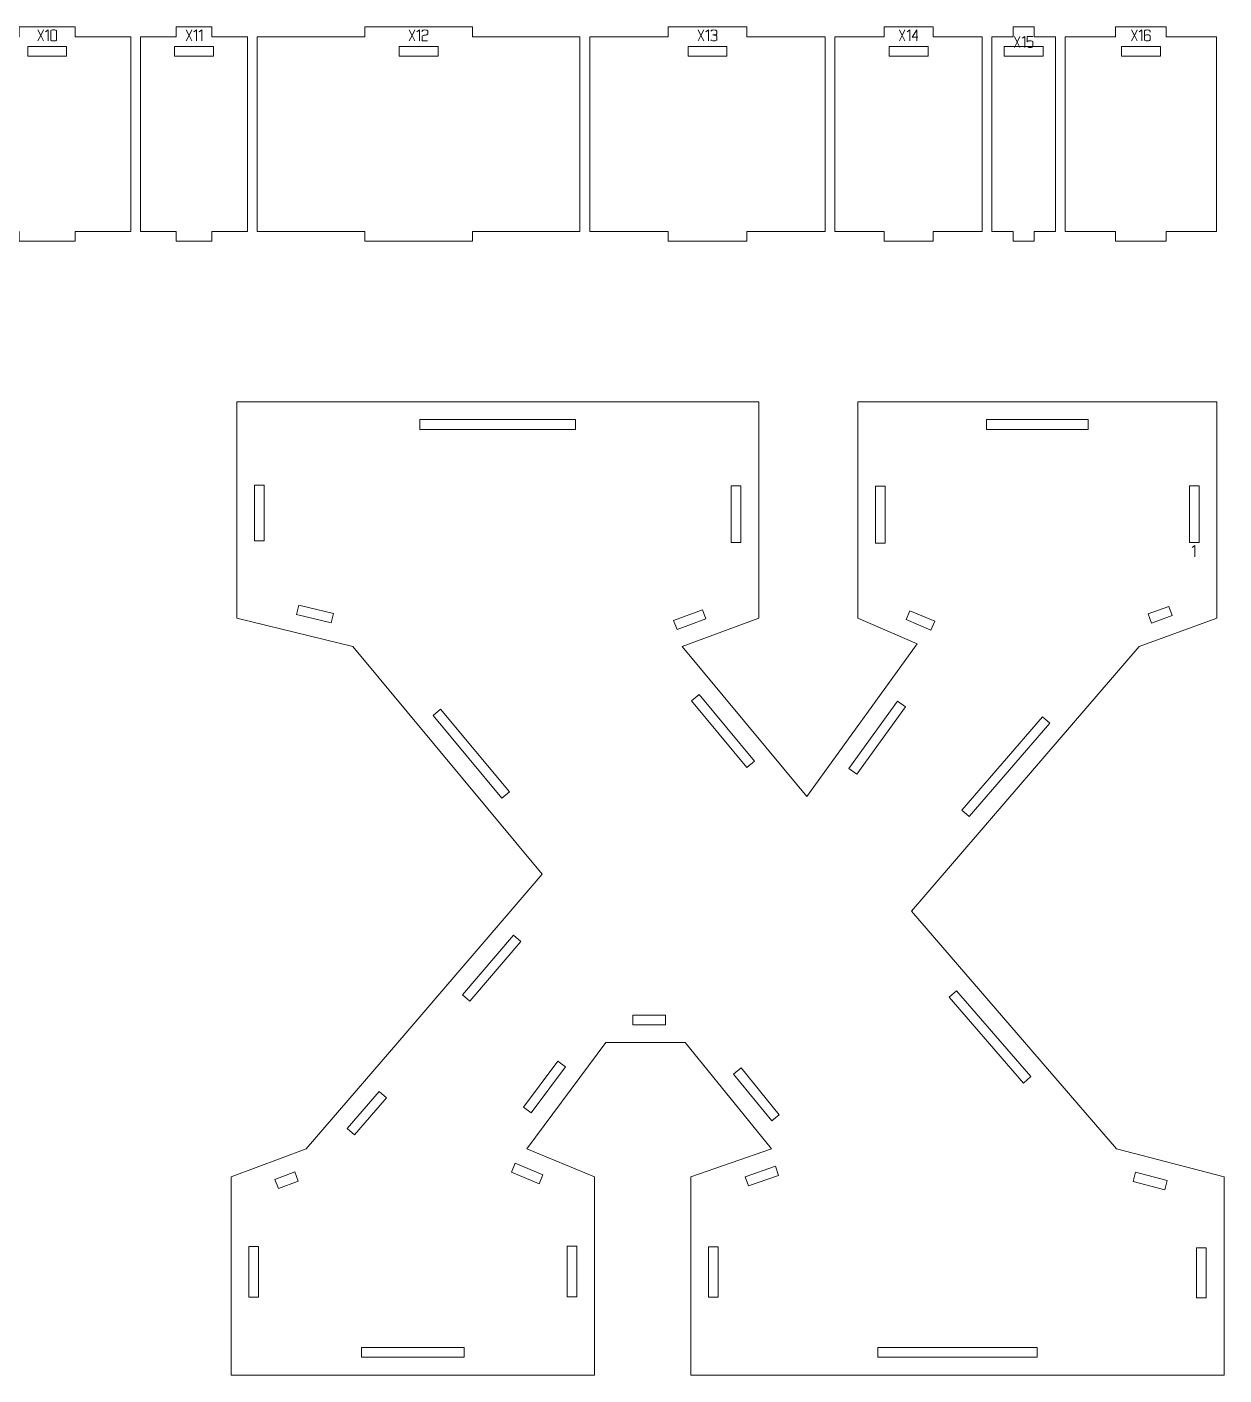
# Model space of a CAD drawing. Header units: centimetres. Extents: x -250 to 250, y -508 to 508.
# Drawn here: x 78.31 to 115.21, y -376.24 to -334.69 of the extents above; entities that cross this region are included whole.
import ezdxf

# ---------------------------------------------------------------- set-up
doc = ezdxf.new("R2010")
doc.units = ezdxf.units.CM
doc.header["$MEASUREMENT"] = 0
doc.layers.add('Capa 1', color=7, linetype='Continuous')

msp = doc.modelspace()

# ---------------------------------------------------------------- linework, layer by layer
at = {"layer": 'Capa 1', "color": 1, "lineweight": 9}
for points, knots in [([(76.35597, -334.98822), (76.35597, -334.98822), (76.35597, -340.98822), (76.35597, -340.98822), (76.35597, -340.98822), (78.07481, -340.98822), (78.07481, -340.98822), (78.07481, -340.98822), (78.07481, -341.28822), (78.07481, -341.28822), (78.07481, -341.28822), (79.79365, -341.28822), (79.79365, -341.28822), (79.79365, -341.28822), (79.79365, -340.98822), (79.79365, -340.98822), (79.79365, -340.98822), (81.51249, -340.98822), (81.51249, -340.98822), (81.51249, -340.98822), (81.51249, -334.98822), (81.51249, -334.98822), (81.51249, -334.98822), (79.79365, -334.98822), (79.79365, -334.98822), (79.79365, -334.98822), (79.79365, -334.68822), (79.79365, -334.68822), (79.79365, -334.68822), (78.07481, -334.68822), (78.07481, -334.68822), (78.07481, -334.68822), (78.07481, -334.98822), (78.07481, -334.98822), (78.07481, -334.98822), (76.35597, -334.98822), (76.35597, -334.98822)], [0, 0, 0, 0, 0.08333333, 0.08333333, 0.08333333, 0.16666667, 0.16666667, 0.16666667, 0.25, 0.25, 0.25, 0.33333333, 0.33333333, 0.33333333, 0.41666667, 0.41666667, 0.41666667, 0.5, 0.5, 0.5, 0.58333333, 0.58333333, 0.58333333, 0.66666667, 0.66666667, 0.66666667, 0.75, 0.75, 0.75, 0.83333333, 0.83333333, 0.83333333, 0.91666667, 0.91666667, 0.91666667, 1, 1, 1, 1]), ([(81.81249, -334.98822), (81.81249, -334.98822), (81.81249, -340.98822), (81.81249, -340.98822), (81.81249, -340.98822), (82.91047, -340.98822), (82.91047, -340.98822), (82.91047, -340.98822), (82.91047, -341.28822), (82.91047, -341.28822), (82.91047, -341.28822), (84.00845, -341.28822), (84.00845, -341.28822), (84.00845, -341.28822), (84.00845, -340.98822), (84.00845, -340.98822), (84.00845, -340.98822), (85.10642, -340.98822), (85.10642, -340.98822), (85.10642, -340.98822), (85.10642, -334.98822), (85.10642, -334.98822), (85.10642, -334.98822), (84.00845, -334.98822), (84.00845, -334.98822), (84.00845, -334.98822), (84.00845, -334.68822), (84.00845, -334.68822), (84.00845, -334.68822), (82.91047, -334.68822), (82.91047, -334.68822), (82.91047, -334.68822), (82.91047, -334.98822), (82.91047, -334.98822), (82.91047, -334.98822), (81.81249, -334.98822), (81.81249, -334.98822)], [0, 0, 0, 0, 0.08333333, 0.08333333, 0.08333333, 0.16666667, 0.16666667, 0.16666667, 0.25, 0.25, 0.25, 0.33333333, 0.33333333, 0.33333333, 0.41666667, 0.41666667, 0.41666667, 0.5, 0.5, 0.5, 0.58333333, 0.58333333, 0.58333333, 0.66666667, 0.66666667, 0.66666667, 0.75, 0.75, 0.75, 0.83333333, 0.83333333, 0.83333333, 0.91666667, 0.91666667, 0.91666667, 1, 1, 1, 1]), ([(85.40642, -334.98822), (85.40642, -334.98822), (85.40642, -340.98822), (85.40642, -340.98822), (85.40642, -340.98822), (88.72374, -340.98822), (88.72374, -340.98822), (88.72374, -340.98822), (88.72374, -341.28822), (88.72374, -341.28822), (88.72374, -341.28822), (92.04105, -341.28822), (92.04105, -341.28822), (92.04105, -341.28822), (92.04105, -340.98822), (92.04105, -340.98822), (92.04105, -340.98822), (95.35836, -340.98822), (95.35836, -340.98822), (95.35836, -340.98822), (95.35836, -334.98822), (95.35836, -334.98822), (95.35836, -334.98822), (92.04105, -334.98822), (92.04105, -334.98822), (92.04105, -334.98822), (92.04105, -334.68822), (92.04105, -334.68822), (92.04105, -334.68822), (88.72374, -334.68822), (88.72374, -334.68822), (88.72374, -334.68822), (88.72374, -334.98822), (88.72374, -334.98822), (88.72374, -334.98822), (85.40642, -334.98822), (85.40642, -334.98822)], [0, 0, 0, 0, 0.08333333, 0.08333333, 0.08333333, 0.16666667, 0.16666667, 0.16666667, 0.25, 0.25, 0.25, 0.33333333, 0.33333333, 0.33333333, 0.41666667, 0.41666667, 0.41666667, 0.5, 0.5, 0.5, 0.58333333, 0.58333333, 0.58333333, 0.66666667, 0.66666667, 0.66666667, 0.75, 0.75, 0.75, 0.83333333, 0.83333333, 0.83333333, 0.91666667, 0.91666667, 0.91666667, 1, 1, 1, 1]), ([(95.65836, -334.98822), (95.65836, -334.98822), (95.65836, -340.98822), (95.65836, -340.98822), (95.65836, -340.98822), (98.0783, -340.98822), (98.0783, -340.98822), (98.0783, -340.98822), (98.0783, -341.28822), (98.0783, -341.28822), (98.0783, -341.28822), (100.49824, -341.28822), (100.49824, -341.28822), (100.49824, -341.28822), (100.49824, -340.98822), (100.49824, -340.98822), (100.49824, -340.98822), (102.91818, -340.98822), (102.91818, -340.98822), (102.91818, -340.98822), (102.91818, -334.98822), (102.91818, -334.98822), (102.91818, -334.98822), (100.49824, -334.98822), (100.49824, -334.98822), (100.49824, -334.98822), (100.49824, -334.68822), (100.49824, -334.68822), (100.49824, -334.68822), (98.0783, -334.68822), (98.0783, -334.68822), (98.0783, -334.68822), (98.0783, -334.98822), (98.0783, -334.98822), (98.0783, -334.98822), (95.65836, -334.98822), (95.65836, -334.98822)], [0, 0, 0, 0, 0.08333333, 0.08333333, 0.08333333, 0.16666667, 0.16666667, 0.16666667, 0.25, 0.25, 0.25, 0.33333333, 0.33333333, 0.33333333, 0.41666667, 0.41666667, 0.41666667, 0.5, 0.5, 0.5, 0.58333333, 0.58333333, 0.58333333, 0.66666667, 0.66666667, 0.66666667, 0.75, 0.75, 0.75, 0.83333333, 0.83333333, 0.83333333, 0.91666667, 0.91666667, 0.91666667, 1, 1, 1, 1]), ([(103.21818, -334.98822), (103.21818, -334.98822), (103.21818, -340.98822), (103.21818, -340.98822), (103.21818, -340.98822), (104.73178, -340.98822), (104.73178, -340.98822), (104.73178, -340.98822), (104.73178, -341.28822), (104.73178, -341.28822), (104.73178, -341.28822), (106.24537, -341.28822), (106.24537, -341.28822), (106.24537, -341.28822), (106.24537, -340.98822), (106.24537, -340.98822), (106.24537, -340.98822), (107.75897, -340.98822), (107.75897, -340.98822), (107.75897, -340.98822), (107.75897, -334.98822), (107.75897, -334.98822), (107.75897, -334.98822), (106.24537, -334.98822), (106.24537, -334.98822), (106.24537, -334.98822), (106.24537, -334.68822), (106.24537, -334.68822), (106.24537, -334.68822), (104.73178, -334.68822), (104.73178, -334.68822), (104.73178, -334.68822), (104.73178, -334.98822), (104.73178, -334.98822), (104.73178, -334.98822), (103.21818, -334.98822), (103.21818, -334.98822)], [0, 0, 0, 0, 0.08333333, 0.08333333, 0.08333333, 0.16666667, 0.16666667, 0.16666667, 0.25, 0.25, 0.25, 0.33333333, 0.33333333, 0.33333333, 0.41666667, 0.41666667, 0.41666667, 0.5, 0.5, 0.5, 0.58333333, 0.58333333, 0.58333333, 0.66666667, 0.66666667, 0.66666667, 0.75, 0.75, 0.75, 0.83333333, 0.83333333, 0.83333333, 0.91666667, 0.91666667, 0.91666667, 1, 1, 1, 1]), ([(108.05897, -334.98822), (108.05897, -334.98822), (108.05897, -340.98822), (108.05897, -340.98822), (108.05897, -340.98822), (108.71078, -340.98822), (108.71078, -340.98822), (108.71078, -340.98822), (108.71078, -341.28822), (108.71078, -341.28822), (108.71078, -341.28822), (109.36259, -341.28822), (109.36259, -341.28822), (109.36259, -341.28822), (109.36259, -340.98822), (109.36259, -340.98822), (109.36259, -340.98822), (110.01441, -340.98822), (110.01441, -340.98822), (110.01441, -340.98822), (110.01441, -334.98822), (110.01441, -334.98822), (110.01441, -334.98822), (109.36259, -334.98822), (109.36259, -334.98822), (109.36259, -334.98822), (109.36259, -334.68822), (109.36259, -334.68822), (109.36259, -334.68822), (108.71078, -334.68822), (108.71078, -334.68822), (108.71078, -334.68822), (108.71078, -334.98822), (108.71078, -334.98822), (108.71078, -334.98822), (108.05897, -334.98822), (108.05897, -334.98822)], [0, 0, 0, 0, 0.08333333, 0.08333333, 0.08333333, 0.16666667, 0.16666667, 0.16666667, 0.25, 0.25, 0.25, 0.33333333, 0.33333333, 0.33333333, 0.41666667, 0.41666667, 0.41666667, 0.5, 0.5, 0.5, 0.58333333, 0.58333333, 0.58333333, 0.66666667, 0.66666667, 0.66666667, 0.75, 0.75, 0.75, 0.83333333, 0.83333333, 0.83333333, 0.91666667, 0.91666667, 0.91666667, 1, 1, 1, 1]), ([(110.31441, -334.98822), (110.31441, -334.98822), (110.31441, -340.98822), (110.31441, -340.98822), (110.31441, -340.98822), (111.87087, -340.98822), (111.87087, -340.98822), (111.87087, -340.98822), (111.87087, -341.28822), (111.87087, -341.28822), (111.87087, -341.28822), (113.42733, -341.28822), (113.42733, -341.28822), (113.42733, -341.28822), (113.42733, -340.98822), (113.42733, -340.98822), (113.42733, -340.98822), (114.98379, -340.98822), (114.98379, -340.98822), (114.98379, -340.98822), (114.98379, -334.98822), (114.98379, -334.98822), (114.98379, -334.98822), (113.42733, -334.98822), (113.42733, -334.98822), (113.42733, -334.98822), (113.42733, -334.68822), (113.42733, -334.68822), (113.42733, -334.68822), (111.87087, -334.68822), (111.87087, -334.68822), (111.87087, -334.68822), (111.87087, -334.98822), (111.87087, -334.98822), (111.87087, -334.98822), (110.31441, -334.98822), (110.31441, -334.98822)], [0, 0, 0, 0, 0.08333333, 0.08333333, 0.08333333, 0.16666667, 0.16666667, 0.16666667, 0.25, 0.25, 0.25, 0.33333333, 0.33333333, 0.33333333, 0.41666667, 0.41666667, 0.41666667, 0.5, 0.5, 0.5, 0.58333333, 0.58333333, 0.58333333, 0.66666667, 0.66666667, 0.66666667, 0.75, 0.75, 0.75, 0.83333333, 0.83333333, 0.83333333, 0.91666667, 0.91666667, 0.91666667, 1, 1, 1, 1]), ([(78.33423, -335.588), (78.33423, -335.588), (79.53423, -335.588), (79.53423, -335.588), (79.53423, -335.588), (79.53423, -335.288), (79.53423, -335.288), (79.53423, -335.288), (78.33423, -335.288), (78.33423, -335.288), (78.33423, -335.288), (78.33423, -335.588), (78.33423, -335.588)], [0, 0, 0, 0, 0.25, 0.25, 0.25, 0.5, 0.5, 0.5, 0.75, 0.75, 0.75, 1, 1, 1, 1]), ([(82.85946, -335.588), (82.85946, -335.588), (84.05946, -335.588), (84.05946, -335.588), (84.05946, -335.588), (84.05946, -335.288), (84.05946, -335.288), (84.05946, -335.288), (82.85946, -335.288), (82.85946, -335.288), (82.85946, -335.288), (82.85946, -335.588), (82.85946, -335.588)], [0, 0, 0, 0, 0.25, 0.25, 0.25, 0.5, 0.5, 0.5, 0.75, 0.75, 0.75, 1, 1, 1, 1]), ([(89.78239, -335.588), (89.78239, -335.588), (90.98239, -335.588), (90.98239, -335.588), (90.98239, -335.588), (90.98239, -335.288), (90.98239, -335.288), (90.98239, -335.288), (89.78239, -335.288), (89.78239, -335.288), (89.78239, -335.288), (89.78239, -335.588), (89.78239, -335.588)], [0, 0, 0, 0, 0.25, 0.25, 0.25, 0.5, 0.5, 0.5, 0.75, 0.75, 0.75, 1, 1, 1, 1]), ([(98.68827, -335.588), (98.68827, -335.588), (99.88827, -335.588), (99.88827, -335.588), (99.88827, -335.588), (99.88827, -335.288), (99.88827, -335.288), (99.88827, -335.288), (98.68827, -335.288), (98.68827, -335.288), (98.68827, -335.288), (98.68827, -335.588), (98.68827, -335.588)], [0, 0, 0, 0, 0.25, 0.25, 0.25, 0.5, 0.5, 0.5, 0.75, 0.75, 0.75, 1, 1, 1, 1]), ([(104.88858, -335.588), (104.88858, -335.588), (106.08858, -335.588), (106.08858, -335.588), (106.08858, -335.588), (106.08858, -335.288), (106.08858, -335.288), (106.08858, -335.288), (104.88858, -335.288), (104.88858, -335.288), (104.88858, -335.288), (104.88858, -335.588), (104.88858, -335.588)], [0, 0, 0, 0, 0.25, 0.25, 0.25, 0.5, 0.5, 0.5, 0.75, 0.75, 0.75, 1, 1, 1, 1]), ([(108.43669, -335.588), (108.43669, -335.588), (109.63669, -335.588), (109.63669, -335.588), (109.63669, -335.588), (109.63669, -335.288), (109.63669, -335.288), (109.63669, -335.288), (108.43669, -335.288), (108.43669, -335.288), (108.43669, -335.288), (108.43669, -335.588), (108.43669, -335.588)], [0, 0, 0, 0, 0.25, 0.25, 0.25, 0.5, 0.5, 0.5, 0.75, 0.75, 0.75, 1, 1, 1, 1]), ([(112.0491, -335.588), (112.0491, -335.588), (113.2491, -335.588), (113.2491, -335.588), (113.2491, -335.588), (113.2491, -335.288), (113.2491, -335.288), (113.2491, -335.288), (112.0491, -335.288), (112.0491, -335.288), (112.0491, -335.288), (112.0491, -335.588), (112.0491, -335.588)], [0, 0, 0, 0, 0.25, 0.25, 0.25, 0.5, 0.5, 0.5, 0.75, 0.75, 0.75, 1, 1, 1, 1]), ([(111.89871, -369.26642), (111.89871, -369.26642), (115.21266, -370.13852), (115.21266, -370.13852), (115.21266, -370.13852), (115.21179, -376.24316), (115.21179, -376.24316), (115.21179, -376.24316), (98.77374, -376.24316), (98.77374, -376.24316), (98.77374, -376.24316), (98.77374, -370.13852), (98.77374, -370.13852), (98.77374, -370.13852), (101.2592, -369.26642), (101.2592, -369.26642), (101.2592, -369.26642), (98.59932, -365.99608), (98.59932, -365.99608), (98.59932, -365.99608), (96.15746, -365.99608), (96.15746, -365.99608), (96.15746, -365.99608), (93.71561, -369.26642), (93.71561, -369.26642), (93.71561, -369.26642), (95.80863, -370.13852), (95.80863, -370.13852), (95.80863, -370.13852), (95.80863, -376.24316), (95.80863, -376.24316), (95.80863, -376.24316), (84.60225, -376.24316), (84.60225, -376.24316), (84.60225, -376.24316), (84.60225, -370.13852), (84.60225, -370.13852), (84.60225, -370.13852), (86.91329, -369.26642), (86.91329, -369.26642), (86.91329, -369.26642), (89.74759, -365.99608), (89.74759, -365.99608), (89.74759, -365.99608), (94.19526, -360.80714), (94.19526, -360.80714), (94.19526, -360.80714), (88.35224, -353.7868), (88.35224, -353.7868), (88.35224, -353.7868), (84.77667, -352.91471), (84.77667, -352.91471), (84.77667, -352.91471), (84.77667, -346.24321), (84.77667, -346.24321), (84.77667, -346.24321), (100.86676, -346.24321), (100.86676, -346.24321), (100.86676, -346.24321), (100.86676, -352.91471), (100.86676, -352.91471), (100.86676, -352.91471), (98.51211, -353.7868), (98.51211, -353.7868), (98.51211, -353.7868), (102.34931, -358.40889), (102.34931, -358.40889), (102.34931, -358.40889), (105.75047, -353.69959), (105.75047, -353.69959), (105.75047, -353.69959), (103.91908, -352.91471), (103.91908, -352.91471), (103.91908, -352.91471), (103.91908, -346.24321), (103.91908, -346.24321), (103.91908, -346.24321), (114.99464, -346.24321), (114.99464, -346.24321), (114.99464, -346.24321), (114.99464, -352.91471), (114.99464, -352.91471), (114.99464, -352.91471), (112.59638, -353.7868), (112.59638, -353.7868), (112.59638, -353.7868), (105.57605, -361.94086), (105.57605, -361.94086), (105.57605, -361.94086), (111.89871, -369.26642), (111.89871, -369.26642)], [0, 0, 0, 0, 0.03333333, 0.03333333, 0.03333333, 0.06666667, 0.06666667, 0.06666667, 0.1, 0.1, 0.1, 0.13333333, 0.13333333, 0.13333333, 0.16666667, 0.16666667, 0.16666667, 0.2, 0.2, 0.2, 0.23333333, 0.23333333, 0.23333333, 0.26666667, 0.26666667, 0.26666667, 0.3, 0.3, 0.3, 0.33333333, 0.33333333, 0.33333333, 0.36666667, 0.36666667, 0.36666667, 0.4, 0.4, 0.4, 0.43333333, 0.43333333, 0.43333333, 0.46666667, 0.46666667, 0.46666667, 0.5, 0.5, 0.5, 0.53333333, 0.53333333, 0.53333333, 0.56666667, 0.56666667, 0.56666667, 0.6, 0.6, 0.6, 0.63333333, 0.63333333, 0.63333333, 0.66666667, 0.66666667, 0.66666667, 0.7, 0.7, 0.7, 0.73333333, 0.73333333, 0.73333333, 0.76666667, 0.76666667, 0.76666667, 0.8, 0.8, 0.8, 0.83333333, 0.83333333, 0.83333333, 0.86666667, 0.86666667, 0.86666667, 0.9, 0.9, 0.9, 0.93333333, 0.93333333, 0.93333333, 0.96666667, 0.96666667, 0.96666667, 1, 1, 1, 1]), ([(90.42288, -347.09174), (90.42288, -347.09174), (95.22055, -347.09174), (95.22055, -347.09174), (95.22055, -347.09174), (95.22055, -346.79174), (95.22055, -346.79174), (95.22055, -346.79174), (90.42288, -346.79174), (90.42288, -346.79174), (90.42288, -346.79174), (90.42288, -347.09174), (90.42288, -347.09174)], [0, 0, 0, 0, 0.25, 0.25, 0.25, 0.5, 0.5, 0.5, 0.75, 0.75, 0.75, 1, 1, 1, 1]), ([(107.89378, -347.09174), (107.89378, -347.09174), (111.01994, -347.09174), (111.01994, -347.09174), (111.01994, -347.09174), (111.01994, -346.79174), (111.01994, -346.79174), (111.01994, -346.79174), (107.89378, -346.79174), (107.89378, -346.79174), (107.89378, -346.79174), (107.89378, -347.09174), (107.89378, -347.09174)], [0, 0, 0, 0, 0.25, 0.25, 0.25, 0.5, 0.5, 0.5, 0.75, 0.75, 0.75, 1, 1, 1, 1]), ([(85.6252, -350.52942), (85.6252, -350.52942), (85.6252, -348.81058), (85.6252, -348.81058), (85.6252, -348.81058), (85.3252, -348.81058), (85.3252, -348.81058), (85.3252, -348.81058), (85.3252, -350.52942), (85.3252, -350.52942), (85.3252, -350.52942), (85.6252, -350.52942), (85.6252, -350.52942)], [0, 0, 0, 0, 0.25, 0.25, 0.25, 0.5, 0.5, 0.5, 0.75, 0.75, 0.75, 1, 1, 1, 1]), ([(100.01823, -348.83587), (100.01823, -348.83587), (100.01823, -350.57999), (100.01823, -350.57999), (100.01823, -350.57999), (100.31823, -350.57999), (100.31823, -350.57999), (100.31823, -350.57999), (100.31823, -348.83587), (100.31823, -348.83587), (100.31823, -348.83587), (100.01823, -348.83587), (100.01823, -348.83587)], [0, 0, 0, 0, 0.25, 0.25, 0.25, 0.5, 0.5, 0.5, 0.75, 0.75, 0.75, 1, 1, 1, 1]), ([(104.76761, -350.60071), (104.76761, -350.60071), (104.76761, -348.84622), (104.76761, -348.84622), (104.76761, -348.84622), (104.46761, -348.84622), (104.46761, -348.84622), (104.46761, -348.84622), (104.46761, -350.60071), (104.46761, -350.60071), (104.46761, -350.60071), (104.76761, -350.60071), (104.76761, -350.60071)], [0, 0, 0, 0, 0.25, 0.25, 0.25, 0.5, 0.5, 0.5, 0.75, 0.75, 0.75, 1, 1, 1, 1]), ([(114.14611, -348.83462), (114.14611, -348.83462), (114.14611, -350.5775), (114.14611, -350.5775), (114.14611, -350.5775), (114.44611, -350.5775), (114.44611, -350.5775), (114.44611, -350.5775), (114.44611, -348.83462), (114.44611, -348.83462), (114.44611, -348.83462), (114.14611, -348.83462), (114.14611, -348.83462)], [0, 0, 0, 0, 0.25, 0.25, 0.25, 0.5, 0.5, 0.5, 0.75, 0.75, 0.75, 1, 1, 1, 1]), ([(87.75861, -352.76861), (87.75861, -352.76861), (86.69191, -352.50843), (86.69191, -352.50843), (86.69191, -352.50843), (86.62082, -352.79989), (86.62082, -352.79989), (86.62082, -352.79989), (87.68753, -353.06006), (87.68753, -353.06006), (87.68753, -353.06006), (87.75861, -352.76861), (87.75861, -352.76861)], [0, 0, 0, 0, 0.25, 0.25, 0.25, 0.5, 0.5, 0.5, 0.75, 0.75, 0.75, 1, 1, 1, 1]), ([(99.13198, -352.65236), (99.13198, -352.65236), (98.24573, -352.9806), (98.24573, -352.9806), (98.24573, -352.9806), (98.34992, -353.26192), (98.34992, -353.26192), (98.34992, -353.26192), (99.23617, -352.93368), (99.23617, -352.93368), (99.23617, -352.93368), (99.13198, -352.65236), (99.13198, -352.65236)], [0, 0, 0, 0, 0.25, 0.25, 0.25, 0.5, 0.5, 0.5, 0.75, 0.75, 0.75, 1, 1, 1, 1]), ([(106.29514, -353.00984), (106.29514, -353.00984), (105.53137, -352.68252), (105.53137, -352.68252), (105.53137, -352.68252), (105.4132, -352.95826), (105.4132, -352.95826), (105.4132, -352.95826), (106.17696, -353.28559), (106.17696, -353.28559), (106.17696, -353.28559), (106.29514, -353.00984), (106.29514, -353.00984)], [0, 0, 0, 0, 0.25, 0.25, 0.25, 0.5, 0.5, 0.5, 0.75, 0.75, 0.75, 1, 1, 1, 1]), ([(113.50939, -352.55191), (113.50939, -352.55191), (112.87267, -352.78344), (112.87267, -352.78344), (112.87267, -352.78344), (112.97519, -353.06538), (112.97519, -353.06538), (112.97519, -353.06538), (113.61191, -352.83385), (113.61191, -352.83385), (113.61191, -352.83385), (113.50939, -352.55191), (113.50939, -352.55191)], [0, 0, 0, 0, 0.25, 0.25, 0.25, 0.5, 0.5, 0.5, 0.75, 0.75, 0.75, 1, 1, 1, 1]), ([(98.79954, -355.46143), (98.79954, -355.46143), (100.50499, -357.51572), (100.50499, -357.51572), (100.50499, -357.51572), (100.73581, -357.3241), (100.73581, -357.3241), (100.73581, -357.3241), (99.03036, -355.2698), (99.03036, -355.2698), (99.03036, -355.2698), (98.79954, -355.46143), (98.79954, -355.46143)], [0, 0, 0, 0, 0.25, 0.25, 0.25, 0.5, 0.5, 0.5, 0.75, 0.75, 0.75, 1, 1, 1, 1]), ([(103.89316, -357.72051), (103.89316, -357.72051), (105.39034, -355.6475), (105.39034, -355.6475), (105.39034, -355.6475), (105.14713, -355.47185), (105.14713, -355.47185), (105.14713, -355.47185), (103.64996, -357.54487), (103.64996, -357.54487), (103.64996, -357.54487), (103.89316, -357.72051), (103.89316, -357.72051)], [0, 0, 0, 0, 0.25, 0.25, 0.25, 0.5, 0.5, 0.5, 0.75, 0.75, 0.75, 1, 1, 1, 1]), ([(93.18381, -358.26546), (93.18381, -358.26546), (91.06167, -355.71574), (91.06167, -355.71574), (91.06167, -355.71574), (90.83109, -355.90765), (90.83109, -355.90765), (90.83109, -355.90765), (92.95322, -358.45738), (92.95322, -358.45738), (92.95322, -358.45738), (93.18381, -358.26546), (93.18381, -358.26546)], [0, 0, 0, 0, 0.25, 0.25, 0.25, 0.5, 0.5, 0.5, 0.75, 0.75, 0.75, 1, 1, 1, 1]), ([(109.61514, -355.94898), (109.61514, -355.94898), (107.13225, -358.83283), (107.13225, -358.83283), (107.13225, -358.83283), (107.3596, -359.02857), (107.3596, -359.02857), (107.3596, -359.02857), (109.84248, -356.14472), (109.84248, -356.14472), (109.84248, -356.14472), (109.61514, -355.94898), (109.61514, -355.94898)], [0, 0, 0, 0, 0.25, 0.25, 0.25, 0.5, 0.5, 0.5, 0.75, 0.75, 0.75, 1, 1, 1, 1]), ([(91.96369, -364.71446), (91.96369, -364.71446), (93.53857, -362.87711), (93.53857, -362.87711), (93.53857, -362.87711), (93.31079, -362.68187), (93.31079, -362.68187), (93.31079, -362.68187), (91.73591, -364.51922), (91.73591, -364.51922), (91.73591, -364.51922), (91.96369, -364.71446), (91.96369, -364.71446)], [0, 0, 0, 0, 0.25, 0.25, 0.25, 0.5, 0.5, 0.5, 0.75, 0.75, 0.75, 1, 1, 1, 1]), ([(106.74297, -364.59155), (106.74297, -364.59155), (109.03017, -367.24154), (109.03017, -367.24154), (109.03017, -367.24154), (109.25728, -367.04553), (109.25728, -367.04553), (109.25728, -367.04553), (106.97008, -364.39553), (106.97008, -364.39553), (106.97008, -364.39553), (106.74297, -364.59155), (106.74297, -364.59155)], [0, 0, 0, 0, 0.25, 0.25, 0.25, 0.5, 0.5, 0.5, 0.75, 0.75, 0.75, 1, 1, 1, 1]), ([(97.99277, -365.14755), (97.99277, -365.14755), (96.98261, -365.14755), (96.98261, -365.14755), (96.98261, -365.14755), (96.98261, -365.44755), (96.98261, -365.44755), (96.98261, -365.44755), (97.99277, -365.44755), (97.99277, -365.44755), (97.99277, -365.44755), (97.99277, -365.14755), (97.99277, -365.14755)], [0, 0, 0, 0, 0.25, 0.25, 0.25, 0.5, 0.5, 0.5, 0.75, 0.75, 0.75, 1, 1, 1, 1]), ([(94.6742, -366.56433), (94.6742, -366.56433), (93.61635, -367.98111), (93.61635, -367.98111), (93.61635, -367.98111), (93.85673, -368.16059), (93.85673, -368.16059), (93.85673, -368.16059), (94.91459, -366.74381), (94.91459, -366.74381), (94.91459, -366.74381), (94.6742, -366.56433), (94.6742, -366.56433)], [0, 0, 0, 0, 0.25, 0.25, 0.25, 0.5, 0.5, 0.5, 0.75, 0.75, 0.75, 1, 1, 1, 1]), ([(101.50267, -368.221), (101.50267, -368.221), (100.32623, -366.77456), (100.32623, -366.77456), (100.32623, -366.77456), (100.09349, -366.96385), (100.09349, -366.96385), (100.09349, -366.96385), (101.26994, -368.4103), (101.26994, -368.4103), (101.26994, -368.4103), (101.50267, -368.221), (101.50267, -368.221)], [0, 0, 0, 0, 0.25, 0.25, 0.25, 0.5, 0.5, 0.5, 0.75, 0.75, 0.75, 1, 1, 1, 1]), ([(88.40514, -368.84066), (88.40514, -368.84066), (89.39644, -367.69686), (89.39644, -367.69686), (89.39644, -367.69686), (89.16973, -367.50038), (89.16973, -367.50038), (89.16973, -367.50038), (88.17843, -368.64418), (88.17843, -368.64418), (88.17843, -368.64418), (88.40514, -368.84066), (88.40514, -368.84066)], [0, 0, 0, 0, 0.25, 0.25, 0.25, 0.5, 0.5, 0.5, 0.75, 0.75, 0.75, 1, 1, 1, 1]), ([(93.24299, -369.98873), (93.24299, -369.98873), (94.10154, -370.34647), (94.10154, -370.34647), (94.10154, -370.34647), (94.21693, -370.06954), (94.21693, -370.06954), (94.21693, -370.06954), (93.35837, -369.71181), (93.35837, -369.71181), (93.35837, -369.71181), (93.24299, -369.98873), (93.24299, -369.98873)], [0, 0, 0, 0, 0.25, 0.25, 0.25, 0.5, 0.5, 0.5, 0.75, 0.75, 0.75, 1, 1, 1, 1]), ([(100.55243, -370.41366), (100.55243, -370.41366), (101.48259, -370.08729), (101.48259, -370.08729), (101.48259, -370.08729), (101.38327, -369.80421), (101.38327, -369.80421), (101.38327, -369.80421), (100.4531, -370.13058), (100.4531, -370.13058), (100.4531, -370.13058), (100.55243, -370.41366), (100.55243, -370.41366)], [0, 0, 0, 0, 0.25, 0.25, 0.25, 0.5, 0.5, 0.5, 0.75, 0.75, 0.75, 1, 1, 1, 1]), ([(86.06062, -370.49512), (86.06062, -370.49512), (86.67046, -370.26499), (86.67046, -370.26499), (86.67046, -370.26499), (86.56454, -369.98431), (86.56454, -369.98431), (86.56454, -369.98431), (85.9547, -370.21444), (85.9547, -370.21444), (85.9547, -370.21444), (86.06062, -370.49512), (86.06062, -370.49512)], [0, 0, 0, 0, 0.25, 0.25, 0.25, 0.5, 0.5, 0.5, 0.75, 0.75, 0.75, 1, 1, 1, 1]), ([(112.40687, -370.27757), (112.40687, -370.27757), (113.38545, -370.53509), (113.38545, -370.53509), (113.38545, -370.53509), (113.4618, -370.24497), (113.4618, -370.24497), (113.4618, -370.24497), (112.48322, -369.98744), (112.48322, -369.98744), (112.48322, -369.98744), (112.40687, -370.27757), (112.40687, -370.27757)], [0, 0, 0, 0, 0.25, 0.25, 0.25, 0.5, 0.5, 0.5, 0.75, 0.75, 0.75, 1, 1, 1, 1]), ([(85.45078, -373.83817), (85.45078, -373.83817), (85.45078, -372.28171), (85.45078, -372.28171), (85.45078, -372.28171), (85.15078, -372.28171), (85.15078, -372.28171), (85.15078, -372.28171), (85.15078, -373.83817), (85.15078, -373.83817), (85.15078, -373.83817), (85.45078, -373.83817), (85.45078, -373.83817)], [0, 0, 0, 0, 0.25, 0.25, 0.25, 0.5, 0.5, 0.5, 0.75, 0.75, 0.75, 1, 1, 1, 1]), ([(94.9601, -372.26768), (94.9601, -372.26768), (94.9601, -373.83115), (94.9601, -373.83115), (94.9601, -373.83115), (95.2601, -373.83115), (95.2601, -373.83115), (95.2601, -373.83115), (95.2601, -372.26768), (95.2601, -372.26768), (95.2601, -372.26768), (94.9601, -372.26768), (94.9601, -372.26768)], [0, 0, 0, 0, 0.25, 0.25, 0.25, 0.5, 0.5, 0.5, 0.75, 0.75, 0.75, 1, 1, 1, 1]), ([(99.62227, -373.8431), (99.62227, -373.8431), (99.62227, -372.29157), (99.62227, -372.29157), (99.62227, -372.29157), (99.32227, -372.29157), (99.32227, -372.29157), (99.32227, -372.29157), (99.32227, -373.8431), (99.32227, -373.8431), (99.32227, -373.8431), (99.62227, -373.8431), (99.62227, -373.8431)], [0, 0, 0, 0, 0.25, 0.25, 0.25, 0.5, 0.5, 0.5, 0.75, 0.75, 0.75, 1, 1, 1, 1]), ([(114.36382, -372.32662), (114.36382, -372.32662), (114.3636, -373.86063), (114.3636, -373.86063), (114.3636, -373.86063), (114.6636, -373.86067), (114.6636, -373.86067), (114.6636, -373.86067), (114.66382, -372.32667), (114.66382, -372.32667), (114.66382, -372.32667), (114.36382, -372.32662), (114.36382, -372.32662)], [0, 0, 0, 0, 0.25, 0.25, 0.25, 0.5, 0.5, 0.5, 0.75, 0.75, 0.75, 1, 1, 1, 1]), ([(91.79033, -375.39463), (91.79033, -375.39463), (88.62055, -375.39463), (88.62055, -375.39463), (88.62055, -375.39463), (88.62055, -375.69463), (88.62055, -375.69463), (88.62055, -375.69463), (91.79033, -375.69463), (91.79033, -375.69463), (91.79033, -375.69463), (91.79033, -375.39463), (91.79033, -375.39463)], [0, 0, 0, 0, 0.25, 0.25, 0.25, 0.5, 0.5, 0.5, 0.75, 0.75, 0.75, 1, 1, 1, 1]), ([(109.44968, -375.39463), (109.44968, -375.39463), (104.53597, -375.39463), (104.53597, -375.39463), (104.53597, -375.39463), (104.53597, -375.69463), (104.53597, -375.69463), (104.53597, -375.69463), (109.44968, -375.69463), (109.44968, -375.69463), (109.44968, -375.69463), (109.44968, -375.39463), (109.44968, -375.39463)], [0, 0, 0, 0, 0.25, 0.25, 0.25, 0.5, 0.5, 0.5, 0.75, 0.75, 0.75, 1, 1, 1, 1])]:
    msp.add_open_spline(points, degree=3, knots=knots, dxfattribs=at)
at = {"layer": 'Capa 1', "color": 114, "lineweight": 9}
for points, knots in [([(78.73322, -334.94963), (78.73322, -334.94963), (78.81867, -335.12002), (78.81867, -335.12002), (78.81867, -335.12002), (78.73322, -334.94963), (78.73322, -334.94963), (78.73322, -334.94963), (78.64778, -335.12002), (78.64778, -335.12002), (78.64778, -335.12002), (78.73322, -334.94963), (78.73322, -334.94963), (78.73322, -334.94963), (78.64778, -334.77924), (78.64778, -334.77924), (78.64778, -334.77924), (78.73322, -334.94963), (78.73322, -334.94963), (78.73322, -334.94963), (78.81867, -334.77924), (78.81867, -334.77924), (78.81867, -334.77924), (78.73322, -334.94963), (78.73322, -334.94963)], [0, 0, 0, 0, 0.125, 0.125, 0.125, 0.25, 0.25, 0.25, 0.375, 0.375, 0.375, 0.5, 0.5, 0.5, 0.625, 0.625, 0.625, 0.75, 0.75, 0.75, 0.875, 0.875, 0.875, 1, 1, 1, 1]), ([(78.96684, -334.77874), (78.96684, -334.77874), (78.88485, -334.83554), (78.88485, -334.83554), (78.88485, -334.83554), (78.96684, -334.77874), (78.96684, -334.77874), (78.96684, -334.77874), (78.96684, -335.12002), (78.96684, -335.12002), (78.96684, -335.12002), (78.96684, -334.77874), (78.96684, -334.77874)], [0, 0, 0, 0, 0.25, 0.25, 0.25, 0.5, 0.5, 0.5, 0.75, 0.75, 0.75, 1, 1, 1, 1]), ([(79.04289, -335.09434), (79.04289, -335.10487), (79.05137, -335.11179), (79.06833, -335.11508), (79.08528, -335.11837), (79.10644, -335.12002), (79.13179, -335.12002), (79.15714, -335.12002), (79.1783, -335.11837), (79.19526, -335.11508), (79.21221, -335.11179), (79.22069, -335.10487), (79.22069, -335.09434), (79.22069, -335.09434), (79.22069, -334.80541), (79.22069, -334.80541), (79.22069, -334.79488), (79.21221, -334.78788), (79.19526, -334.78442), (79.1783, -334.78096), (79.15714, -334.77924), (79.13179, -334.77924), (79.10644, -334.77924), (79.08528, -334.78096), (79.06833, -334.78442), (79.05137, -334.78788), (79.04289, -334.79488), (79.04289, -334.80541), (79.04289, -334.80541), (79.04289, -335.09434), (79.04289, -335.09434)], [0, 0, 0, 0, 0.1, 0.1, 0.1, 0.2, 0.2, 0.2, 0.3, 0.3, 0.3, 0.4, 0.4, 0.4, 0.5, 0.5, 0.5, 0.6, 0.6, 0.6, 0.7, 0.7, 0.7, 0.8, 0.8, 0.8, 0.9, 0.9, 0.9, 1, 1, 1, 1]), ([(79.22069, -335.09434), (79.22069, -335.10487), (79.21221, -335.11179), (79.19526, -335.11508), (79.1783, -335.11837), (79.15714, -335.12002), (79.13179, -335.12002), (79.10644, -335.12002), (79.08528, -335.11837), (79.06833, -335.11508), (79.05137, -335.11179), (79.04289, -335.10487), (79.04289, -335.09434), (79.04289, -335.09434), (79.04289, -334.80541), (79.04289, -334.80541), (79.04289, -334.79488), (79.05137, -334.78788), (79.06833, -334.78442), (79.08528, -334.78096), (79.10644, -334.77924), (79.13179, -334.77924), (79.15714, -334.77924), (79.1783, -334.78096), (79.19526, -334.78442), (79.21221, -334.78788), (79.22069, -334.79488), (79.22069, -334.80541), (79.22069, -334.80541), (79.22069, -335.09434), (79.22069, -335.09434)], [0, 0, 0, 0, 0.1, 0.1, 0.1, 0.2, 0.2, 0.2, 0.3, 0.3, 0.3, 0.4, 0.4, 0.4, 0.5, 0.5, 0.5, 0.6, 0.6, 0.6, 0.7, 0.7, 0.7, 0.8, 0.8, 0.8, 0.9, 0.9, 0.9, 1, 1, 1, 1]), ([(83.30634, -334.94963), (83.30634, -334.94963), (83.39179, -335.12002), (83.39179, -335.12002), (83.39179, -335.12002), (83.30634, -334.94963), (83.30634, -334.94963), (83.30634, -334.94963), (83.2209, -335.12002), (83.2209, -335.12002), (83.2209, -335.12002), (83.30634, -334.94963), (83.30634, -334.94963), (83.30634, -334.94963), (83.2209, -334.77924), (83.2209, -334.77924), (83.2209, -334.77924), (83.30634, -334.94963), (83.30634, -334.94963), (83.30634, -334.94963), (83.39179, -334.77924), (83.39179, -334.77924), (83.39179, -334.77924), (83.30634, -334.94963), (83.30634, -334.94963)], [0, 0, 0, 0, 0.125, 0.125, 0.125, 0.25, 0.25, 0.25, 0.375, 0.375, 0.375, 0.5, 0.5, 0.5, 0.625, 0.625, 0.625, 0.75, 0.75, 0.75, 0.875, 0.875, 0.875, 1, 1, 1, 1]), ([(83.53996, -334.77874), (83.53996, -334.77874), (83.45797, -334.83554), (83.45797, -334.83554), (83.45797, -334.83554), (83.53996, -334.77874), (83.53996, -334.77874), (83.53996, -334.77874), (83.53996, -335.12002), (83.53996, -335.12002), (83.53996, -335.12002), (83.53996, -334.77874), (83.53996, -334.77874)], [0, 0, 0, 0, 0.25, 0.25, 0.25, 0.5, 0.5, 0.5, 0.75, 0.75, 0.75, 1, 1, 1, 1]), ([(83.698, -334.77874), (83.698, -334.77874), (83.61601, -334.83554), (83.61601, -334.83554), (83.61601, -334.83554), (83.698, -334.77874), (83.698, -334.77874), (83.698, -334.77874), (83.698, -335.12002), (83.698, -335.12002), (83.698, -335.12002), (83.698, -334.77874), (83.698, -334.77874)], [0, 0, 0, 0, 0.25, 0.25, 0.25, 0.5, 0.5, 0.5, 0.75, 0.75, 0.75, 1, 1, 1, 1]), ([(90.18138, -334.94963), (90.18138, -334.94963), (90.26683, -335.12002), (90.26683, -335.12002), (90.26683, -335.12002), (90.18138, -334.94963), (90.18138, -334.94963), (90.18138, -334.94963), (90.09594, -335.12002), (90.09594, -335.12002), (90.09594, -335.12002), (90.18138, -334.94963), (90.18138, -334.94963), (90.18138, -334.94963), (90.09594, -334.77924), (90.09594, -334.77924), (90.09594, -334.77924), (90.18138, -334.94963), (90.18138, -334.94963), (90.18138, -334.94963), (90.26683, -334.77924), (90.26683, -334.77924), (90.26683, -334.77924), (90.18138, -334.94963), (90.18138, -334.94963)], [0, 0, 0, 0, 0.125, 0.125, 0.125, 0.25, 0.25, 0.25, 0.375, 0.375, 0.375, 0.5, 0.5, 0.5, 0.625, 0.625, 0.625, 0.75, 0.75, 0.75, 0.875, 0.875, 0.875, 1, 1, 1, 1]), ([(90.415, -334.77874), (90.415, -334.77874), (90.33301, -334.83554), (90.33301, -334.83554), (90.33301, -334.83554), (90.415, -334.77874), (90.415, -334.77874), (90.415, -334.77874), (90.415, -335.12002), (90.415, -335.12002), (90.415, -335.12002), (90.415, -334.77874), (90.415, -334.77874)], [0, 0, 0, 0, 0.25, 0.25, 0.25, 0.5, 0.5, 0.5, 0.75, 0.75, 0.75, 1, 1, 1, 1]), ([(90.49056, -335.12002), (90.49056, -335.12002), (90.49056, -334.97729), (90.49056, -334.97729), (90.49154, -334.96444), (90.50323, -334.95457), (90.52562, -334.94765), (90.53484, -334.94699), (90.54365, -334.94592), (90.55205, -334.94444), (90.56044, -334.94296), (90.56892, -334.9414), (90.57748, -334.93975), (90.59329, -334.93712), (90.60539, -334.93498), (90.61378, -334.93333), (90.62218, -334.93168), (90.63033, -334.92954), (90.63823, -334.92691), (90.65864, -334.91934), (90.66885, -334.90962), (90.66885, -334.89777), (90.66885, -334.89777), (90.66885, -334.81727), (90.66885, -334.81727), (90.66885, -334.80673), (90.66037, -334.79776), (90.64342, -334.79035), (90.62646, -334.78294), (90.6053, -334.77924), (90.57995, -334.77924), (90.5546, -334.77924), (90.53344, -334.78294), (90.51649, -334.79035), (90.49953, -334.79776), (90.49105, -334.80673), (90.49105, -334.81727), (90.49105, -334.81727), (90.49105, -334.84147), (90.49105, -334.84147), (90.49105, -334.84147), (90.49105, -334.81727), (90.49105, -334.81727), (90.49105, -334.80673), (90.49953, -334.79776), (90.51649, -334.79035), (90.53344, -334.78294), (90.5546, -334.77924), (90.57995, -334.77924), (90.6053, -334.77924), (90.62646, -334.78294), (90.64342, -334.79035), (90.66037, -334.79776), (90.66885, -334.80673), (90.66885, -334.81727), (90.66885, -334.81727), (90.66885, -334.89777), (90.66885, -334.89777), (90.66885, -334.90962), (90.65864, -334.91934), (90.63823, -334.92691), (90.63033, -334.92954), (90.62218, -334.93168), (90.61378, -334.93333), (90.60539, -334.93498), (90.59329, -334.93712), (90.57748, -334.93975), (90.56892, -334.9414), (90.56044, -334.94296), (90.55205, -334.94444), (90.54365, -334.94592), (90.53484, -334.94699), (90.52562, -334.94765), (90.50323, -334.95457), (90.49154, -334.96444), (90.49056, -334.97729), (90.49056, -334.97729), (90.49056, -335.12002), (90.49056, -335.12002), (90.49056, -335.12002), (90.65947, -335.12002), (90.65947, -335.12002), (90.65947, -335.12002), (90.49056, -335.12002), (90.49056, -335.12002)], [0, 0, 0, 0, 0.03571429, 0.03571429, 0.03571429, 0.07142857, 0.07142857, 0.07142857, 0.10714286, 0.10714286, 0.10714286, 0.14285714, 0.14285714, 0.14285714, 0.17857143, 0.17857143, 0.17857143, 0.21428571, 0.21428571, 0.21428571, 0.25, 0.25, 0.25, 0.28571429, 0.28571429, 0.28571429, 0.32142857, 0.32142857, 0.32142857, 0.35714286, 0.35714286, 0.35714286, 0.39285714, 0.39285714, 0.39285714, 0.42857143, 0.42857143, 0.42857143, 0.46428571, 0.46428571, 0.46428571, 0.5, 0.5, 0.5, 0.53571429, 0.53571429, 0.53571429, 0.57142857, 0.57142857, 0.57142857, 0.60714286, 0.60714286, 0.60714286, 0.64285714, 0.64285714, 0.64285714, 0.67857143, 0.67857143, 0.67857143, 0.71428571, 0.71428571, 0.71428571, 0.75, 0.75, 0.75, 0.78571429, 0.78571429, 0.78571429, 0.82142857, 0.82142857, 0.82142857, 0.85714286, 0.85714286, 0.85714286, 0.89285714, 0.89285714, 0.89285714, 0.92857143, 0.92857143, 0.92857143, 0.96428571, 0.96428571, 0.96428571, 1, 1, 1, 1]), ([(99.08726, -334.94963), (99.08726, -334.94963), (99.17271, -335.12002), (99.17271, -335.12002), (99.17271, -335.12002), (99.08726, -334.94963), (99.08726, -334.94963), (99.08726, -334.94963), (99.00182, -335.12002), (99.00182, -335.12002), (99.00182, -335.12002), (99.08726, -334.94963), (99.08726, -334.94963), (99.08726, -334.94963), (99.00182, -334.77924), (99.00182, -334.77924), (99.00182, -334.77924), (99.08726, -334.94963), (99.08726, -334.94963), (99.08726, -334.94963), (99.17271, -334.77924), (99.17271, -334.77924), (99.17271, -334.77924), (99.08726, -334.94963), (99.08726, -334.94963)], [0, 0, 0, 0, 0.125, 0.125, 0.125, 0.25, 0.25, 0.25, 0.375, 0.375, 0.375, 0.5, 0.5, 0.5, 0.625, 0.625, 0.625, 0.75, 0.75, 0.75, 0.875, 0.875, 0.875, 1, 1, 1, 1]), ([(99.32088, -334.77874), (99.32088, -334.77874), (99.23889, -334.83554), (99.23889, -334.83554), (99.23889, -334.83554), (99.32088, -334.77874), (99.32088, -334.77874), (99.32088, -334.77874), (99.32088, -335.12002), (99.32088, -335.12002), (99.32088, -335.12002), (99.32088, -334.77874), (99.32088, -334.77874)], [0, 0, 0, 0, 0.25, 0.25, 0.25, 0.5, 0.5, 0.5, 0.75, 0.75, 0.75, 1, 1, 1, 1]), ([(99.48583, -335.12002), (99.46048, -335.12002), (99.43932, -335.11632), (99.42237, -335.10891), (99.40541, -335.1015), (99.39693, -335.09253), (99.39693, -335.08199), (99.39693, -335.09253), (99.40541, -335.1015), (99.42237, -335.10891), (99.43932, -335.11632), (99.46048, -335.12002), (99.48583, -335.12002), (99.51118, -335.12002), (99.53234, -335.11632), (99.5493, -335.10891), (99.56625, -335.1015), (99.57473, -335.09253), (99.57473, -335.08199), (99.57473, -335.08199), (99.57473, -334.97087), (99.57473, -334.97087), (99.57473, -334.96198), (99.56864, -334.95424), (99.55646, -334.94765), (99.54427, -334.94107), (99.50855, -334.93662), (99.44928, -334.93432), (99.50822, -334.9307), (99.54362, -334.92642), (99.55547, -334.92148), (99.56732, -334.91654), (99.57374, -334.90847), (99.57473, -334.89728), (99.57473, -334.89728), (99.57473, -334.81727), (99.57473, -334.81727), (99.57473, -334.80673), (99.56625, -334.79776), (99.5493, -334.79035), (99.53234, -334.78294), (99.51118, -334.77924), (99.48583, -334.77924), (99.46048, -334.77924), (99.43932, -334.78294), (99.42237, -334.79035), (99.40541, -334.79776), (99.39693, -334.80673), (99.39693, -334.81727), (99.39693, -334.80673), (99.40541, -334.79776), (99.42237, -334.79035), (99.43932, -334.78294), (99.46048, -334.77924), (99.48583, -334.77924), (99.51118, -334.77924), (99.53234, -334.78294), (99.5493, -334.79035), (99.56625, -334.79776), (99.57473, -334.80673), (99.57473, -334.81727), (99.57473, -334.81727), (99.57473, -334.89728), (99.57473, -334.89728), (99.57374, -334.90847), (99.56732, -334.91654), (99.55547, -334.92148), (99.54362, -334.92642), (99.50822, -334.9307), (99.44928, -334.93432), (99.50855, -334.93662), (99.54427, -334.94107), (99.55646, -334.94765), (99.56864, -334.95424), (99.57473, -334.96198), (99.57473, -334.97087), (99.57473, -334.97087), (99.57473, -335.08199), (99.57473, -335.08199), (99.57473, -335.09253), (99.56625, -335.1015), (99.5493, -335.10891), (99.53234, -335.11632), (99.51118, -335.12002), (99.48583, -335.12002)], [0, 0, 0, 0, 0.03571429, 0.03571429, 0.03571429, 0.07142857, 0.07142857, 0.07142857, 0.10714286, 0.10714286, 0.10714286, 0.14285714, 0.14285714, 0.14285714, 0.17857143, 0.17857143, 0.17857143, 0.21428571, 0.21428571, 0.21428571, 0.25, 0.25, 0.25, 0.28571429, 0.28571429, 0.28571429, 0.32142857, 0.32142857, 0.32142857, 0.35714286, 0.35714286, 0.35714286, 0.39285714, 0.39285714, 0.39285714, 0.42857143, 0.42857143, 0.42857143, 0.46428571, 0.46428571, 0.46428571, 0.5, 0.5, 0.5, 0.53571429, 0.53571429, 0.53571429, 0.57142857, 0.57142857, 0.57142857, 0.60714286, 0.60714286, 0.60714286, 0.64285714, 0.64285714, 0.64285714, 0.67857143, 0.67857143, 0.67857143, 0.71428571, 0.71428571, 0.71428571, 0.75, 0.75, 0.75, 0.78571429, 0.78571429, 0.78571429, 0.82142857, 0.82142857, 0.82142857, 0.85714286, 0.85714286, 0.85714286, 0.89285714, 0.89285714, 0.89285714, 0.92857143, 0.92857143, 0.92857143, 0.96428571, 0.96428571, 0.96428571, 1, 1, 1, 1]), ([(105.29052, -334.94963), (105.29052, -334.94963), (105.37597, -335.12002), (105.37597, -335.12002), (105.37597, -335.12002), (105.29052, -334.94963), (105.29052, -334.94963), (105.29052, -334.94963), (105.20508, -335.12002), (105.20508, -335.12002), (105.20508, -335.12002), (105.29052, -334.94963), (105.29052, -334.94963), (105.29052, -334.94963), (105.20508, -334.77924), (105.20508, -334.77924), (105.20508, -334.77924), (105.29052, -334.94963), (105.29052, -334.94963), (105.29052, -334.94963), (105.37597, -334.77924), (105.37597, -334.77924), (105.37597, -334.77924), (105.29052, -334.94963), (105.29052, -334.94963)], [0, 0, 0, 0, 0.125, 0.125, 0.125, 0.25, 0.25, 0.25, 0.375, 0.375, 0.375, 0.5, 0.5, 0.5, 0.625, 0.625, 0.625, 0.75, 0.75, 0.75, 0.875, 0.875, 0.875, 1, 1, 1, 1]), ([(105.52414, -334.77874), (105.52414, -334.77874), (105.44215, -334.83554), (105.44215, -334.83554), (105.44215, -334.83554), (105.52414, -334.77874), (105.52414, -334.77874), (105.52414, -334.77874), (105.52414, -335.12002), (105.52414, -335.12002), (105.52414, -335.12002), (105.52414, -334.77874), (105.52414, -334.77874)], [0, 0, 0, 0, 0.25, 0.25, 0.25, 0.5, 0.5, 0.5, 0.75, 0.75, 0.75, 1, 1, 1, 1]), ([(105.73996, -335.00741), (105.73996, -335.00741), (105.73996, -334.77874), (105.73996, -334.77874), (105.73996, -334.77874), (105.60019, -335.00741), (105.60019, -335.00741), (105.60019, -335.00741), (105.73996, -335.00741), (105.73996, -335.00741)], [0, 0, 0, 0, 0.33333333, 0.33333333, 0.33333333, 0.66666667, 0.66666667, 0.66666667, 1, 1, 1, 1]), ([(105.73996, -335.00741), (105.73996, -335.00741), (105.73996, -335.12002), (105.73996, -335.12002), (105.73996, -335.12002), (105.73996, -335.00741), (105.73996, -335.00741), (105.73996, -335.00741), (105.60019, -335.00741), (105.60019, -335.00741), (105.60019, -335.00741), (105.73996, -334.77874), (105.73996, -334.77874), (105.73996, -334.77874), (105.73996, -335.00741), (105.73996, -335.00741), (105.73996, -335.00741), (105.77206, -335.00741), (105.77206, -335.00741), (105.77206, -335.00741), (105.73996, -335.00741), (105.73996, -335.00741)], [0, 0, 0, 0, 0.14285714, 0.14285714, 0.14285714, 0.28571429, 0.28571429, 0.28571429, 0.42857143, 0.42857143, 0.42857143, 0.57142857, 0.57142857, 0.57142857, 0.71428571, 0.71428571, 0.71428571, 0.85714286, 0.85714286, 0.85714286, 1, 1, 1, 1]), ([(112.44809, -334.94963), (112.44809, -334.94963), (112.53354, -335.12002), (112.53354, -335.12002), (112.53354, -335.12002), (112.44809, -334.94963), (112.44809, -334.94963), (112.44809, -334.94963), (112.36265, -335.12002), (112.36265, -335.12002), (112.36265, -335.12002), (112.44809, -334.94963), (112.44809, -334.94963), (112.44809, -334.94963), (112.36265, -334.77924), (112.36265, -334.77924), (112.36265, -334.77924), (112.44809, -334.94963), (112.44809, -334.94963), (112.44809, -334.94963), (112.53354, -334.77924), (112.53354, -334.77924), (112.53354, -334.77924), (112.44809, -334.94963), (112.44809, -334.94963)], [0, 0, 0, 0, 0.125, 0.125, 0.125, 0.25, 0.25, 0.25, 0.375, 0.375, 0.375, 0.5, 0.5, 0.5, 0.625, 0.625, 0.625, 0.75, 0.75, 0.75, 0.875, 0.875, 0.875, 1, 1, 1, 1]), ([(112.68171, -334.77874), (112.68171, -334.77874), (112.59972, -334.83554), (112.59972, -334.83554), (112.59972, -334.83554), (112.68171, -334.77874), (112.68171, -334.77874), (112.68171, -334.77874), (112.68171, -335.12002), (112.68171, -335.12002), (112.68171, -335.12002), (112.68171, -334.77874), (112.68171, -334.77874)], [0, 0, 0, 0, 0.25, 0.25, 0.25, 0.5, 0.5, 0.5, 0.75, 0.75, 0.75, 1, 1, 1, 1]), ([(112.84666, -335.12002), (112.82131, -335.12002), (112.80015, -335.11632), (112.7832, -335.10891), (112.76624, -335.1015), (112.75776, -335.09253), (112.75776, -335.08199), (112.75776, -335.08199), (112.75776, -334.96691), (112.75776, -334.96691), (112.75776, -334.96691), (112.75776, -334.81727), (112.75776, -334.81727), (112.75776, -334.80673), (112.76624, -334.79776), (112.7832, -334.79035), (112.80015, -334.78294), (112.82131, -334.77924), (112.84666, -334.77924), (112.87201, -334.77924), (112.89317, -334.78294), (112.91013, -334.79035), (112.92708, -334.79776), (112.93556, -334.80673), (112.93556, -334.81727), (112.93556, -334.81727), (112.93556, -334.84492), (112.93556, -334.84492), (112.93556, -334.84492), (112.93556, -334.81727), (112.93556, -334.81727), (112.93556, -334.80673), (112.92708, -334.79776), (112.91013, -334.79035), (112.89317, -334.78294), (112.87201, -334.77924), (112.84666, -334.77924), (112.82131, -334.77924), (112.80015, -334.78294), (112.7832, -334.79035), (112.76624, -334.79776), (112.75776, -334.80673), (112.75776, -334.81727), (112.75776, -334.81727), (112.75776, -334.96691), (112.75776, -334.96691), (112.75776, -334.95704), (112.76805, -334.94823), (112.78863, -334.94049), (112.80921, -334.93275), (112.82855, -334.92888), (112.84666, -334.92888), (112.87201, -334.92888), (112.89317, -334.93259), (112.91013, -334.94), (112.92708, -334.94741), (112.93556, -334.95638), (112.93556, -334.96691), (112.93556, -334.96691), (112.93556, -335.08199), (112.93556, -335.08199), (112.93556, -335.09253), (112.92708, -335.1015), (112.91013, -335.10891), (112.89317, -335.11632), (112.87201, -335.12002), (112.84666, -335.12002)], [0, 0, 0, 0, 0.04545455, 0.04545455, 0.04545455, 0.09090909, 0.09090909, 0.09090909, 0.13636364, 0.13636364, 0.13636364, 0.18181818, 0.18181818, 0.18181818, 0.22727273, 0.22727273, 0.22727273, 0.27272727, 0.27272727, 0.27272727, 0.31818182, 0.31818182, 0.31818182, 0.36363636, 0.36363636, 0.36363636, 0.40909091, 0.40909091, 0.40909091, 0.45454545, 0.45454545, 0.45454545, 0.5, 0.5, 0.5, 0.54545455, 0.54545455, 0.54545455, 0.59090909, 0.59090909, 0.59090909, 0.63636364, 0.63636364, 0.63636364, 0.68181818, 0.68181818, 0.68181818, 0.72727273, 0.72727273, 0.72727273, 0.77272727, 0.77272727, 0.77272727, 0.81818182, 0.81818182, 0.81818182, 0.86363636, 0.86363636, 0.86363636, 0.90909091, 0.90909091, 0.90909091, 0.95454545, 0.95454545, 0.95454545, 1, 1, 1, 1]), ([(112.75776, -335.08199), (112.75776, -335.09253), (112.76624, -335.1015), (112.7832, -335.10891), (112.80015, -335.11632), (112.82131, -335.12002), (112.84666, -335.12002), (112.87201, -335.12002), (112.89317, -335.11632), (112.91013, -335.10891), (112.92708, -335.1015), (112.93556, -335.09253), (112.93556, -335.08199), (112.93556, -335.08199), (112.93556, -334.96691), (112.93556, -334.96691), (112.93556, -334.95638), (112.92708, -334.94741), (112.91013, -334.94), (112.89317, -334.93259), (112.87201, -334.92888), (112.84666, -334.92888), (112.82855, -334.92888), (112.80921, -334.93275), (112.78863, -334.94049), (112.76805, -334.94823), (112.75776, -334.95704), (112.75776, -334.96691), (112.75776, -334.96691), (112.75776, -335.08199), (112.75776, -335.08199)], [0, 0, 0, 0, 0.1, 0.1, 0.1, 0.2, 0.2, 0.2, 0.3, 0.3, 0.3, 0.4, 0.4, 0.4, 0.5, 0.5, 0.5, 0.6, 0.6, 0.6, 0.7, 0.7, 0.7, 0.8, 0.8, 0.8, 0.9, 0.9, 0.9, 1, 1, 1, 1]), ([(108.83568, -335.15283), (108.83568, -335.15283), (108.92113, -335.32322), (108.92113, -335.32322), (108.92113, -335.32322), (108.83568, -335.15283), (108.83568, -335.15283), (108.83568, -335.15283), (108.75024, -335.32322), (108.75024, -335.32322), (108.75024, -335.32322), (108.83568, -335.15283), (108.83568, -335.15283), (108.83568, -335.15283), (108.75024, -334.98244), (108.75024, -334.98244), (108.75024, -334.98244), (108.83568, -335.15283), (108.83568, -335.15283), (108.83568, -335.15283), (108.92113, -334.98244), (108.92113, -334.98244), (108.92113, -334.98244), (108.83568, -335.15283), (108.83568, -335.15283)], [0, 0, 0, 0, 0.125, 0.125, 0.125, 0.25, 0.25, 0.25, 0.375, 0.375, 0.375, 0.5, 0.5, 0.5, 0.625, 0.625, 0.625, 0.75, 0.75, 0.75, 0.875, 0.875, 0.875, 1, 1, 1, 1]), ([(109.0693, -334.98194), (109.0693, -334.98194), (108.98731, -335.03874), (108.98731, -335.03874), (108.98731, -335.03874), (109.0693, -334.98194), (109.0693, -334.98194), (109.0693, -334.98194), (109.0693, -335.32322), (109.0693, -335.32322), (109.0693, -335.32322), (109.0693, -334.98194), (109.0693, -334.98194)], [0, 0, 0, 0, 0.25, 0.25, 0.25, 0.5, 0.5, 0.5, 0.75, 0.75, 0.75, 1, 1, 1, 1]), ([(109.23425, -335.32322), (109.2089, -335.32322), (109.18774, -335.31952), (109.17079, -335.31211), (109.15383, -335.3047), (109.14535, -335.29573), (109.14535, -335.28519), (109.14535, -335.29573), (109.15383, -335.3047), (109.17079, -335.31211), (109.18774, -335.31952), (109.2089, -335.32322), (109.23425, -335.32322), (109.2596, -335.32322), (109.28076, -335.31952), (109.29772, -335.31211), (109.31467, -335.3047), (109.32315, -335.29573), (109.32315, -335.28519), (109.32315, -335.28519), (109.32315, -335.14986), (109.32315, -335.14986), (109.32315, -335.13933), (109.31467, -335.13036), (109.29772, -335.12295), (109.28076, -335.11554), (109.2596, -335.11184), (109.23425, -335.11184), (109.2112, -335.11381), (109.19342, -335.11644), (109.18091, -335.11974), (109.1684, -335.12303), (109.15654, -335.13307), (109.14535, -335.14986), (109.14535, -335.14986), (109.14535, -334.98244), (109.14535, -334.98244), (109.14535, -334.98244), (109.31722, -334.98244), (109.31722, -334.98244), (109.31722, -334.98244), (109.14535, -334.98244), (109.14535, -334.98244), (109.14535, -334.98244), (109.14535, -335.14986), (109.14535, -335.14986), (109.15654, -335.13307), (109.1684, -335.12303), (109.18091, -335.11974), (109.19342, -335.11644), (109.2112, -335.11381), (109.23425, -335.11184), (109.2596, -335.11184), (109.28076, -335.11554), (109.29772, -335.12295), (109.31467, -335.13036), (109.32315, -335.13933), (109.32315, -335.14986), (109.32315, -335.14986), (109.32315, -335.28519), (109.32315, -335.28519), (109.32315, -335.29573), (109.31467, -335.3047), (109.29772, -335.31211), (109.28076, -335.31952), (109.2596, -335.32322), (109.23425, -335.32322)], [0, 0, 0, 0, 0.04545455, 0.04545455, 0.04545455, 0.09090909, 0.09090909, 0.09090909, 0.13636364, 0.13636364, 0.13636364, 0.18181818, 0.18181818, 0.18181818, 0.22727273, 0.22727273, 0.22727273, 0.27272727, 0.27272727, 0.27272727, 0.31818182, 0.31818182, 0.31818182, 0.36363636, 0.36363636, 0.36363636, 0.40909091, 0.40909091, 0.40909091, 0.45454545, 0.45454545, 0.45454545, 0.5, 0.5, 0.5, 0.54545455, 0.54545455, 0.54545455, 0.59090909, 0.59090909, 0.59090909, 0.63636364, 0.63636364, 0.63636364, 0.68181818, 0.68181818, 0.68181818, 0.72727273, 0.72727273, 0.72727273, 0.77272727, 0.77272727, 0.77272727, 0.81818182, 0.81818182, 0.81818182, 0.86363636, 0.86363636, 0.86363636, 0.90909091, 0.90909091, 0.90909091, 0.95454545, 0.95454545, 0.95454545, 1, 1, 1, 1]), ([(114.30833, -350.67742), (114.30833, -350.67742), (114.22634, -350.73422), (114.22634, -350.73422), (114.22634, -350.73422), (114.30833, -350.67742), (114.30833, -350.67742), (114.30833, -350.67742), (114.30833, -351.0187), (114.30833, -351.0187), (114.30833, -351.0187), (114.30833, -350.67742), (114.30833, -350.67742)], [0, 0, 0, 0, 0.25, 0.25, 0.25, 0.5, 0.5, 0.5, 0.75, 0.75, 0.75, 1, 1, 1, 1])]:
    msp.add_open_spline(points, degree=3, knots=knots, dxfattribs=at)

doc.saveas('drawing.dxf')
